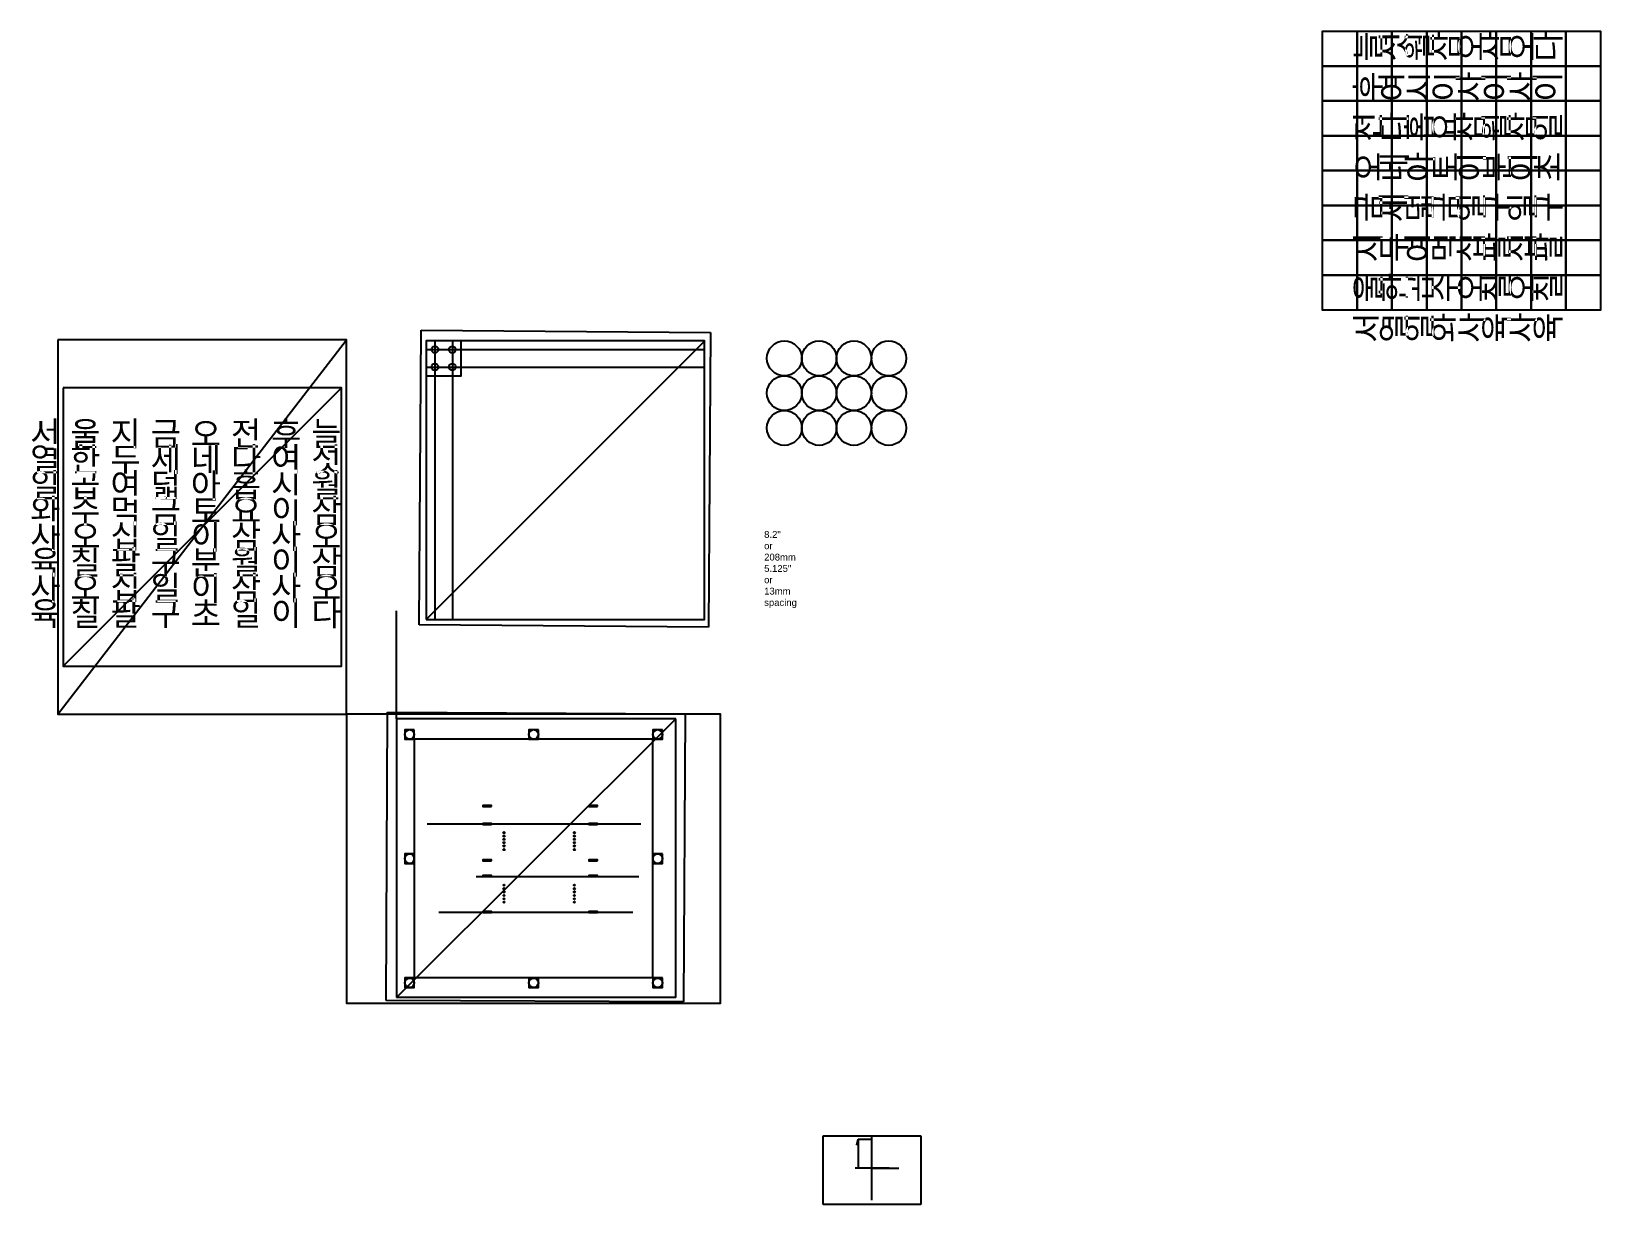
# Model space of a CAD drawing. Header units: millimetres. Extents: x -236 to 937, y -366 to 510.
import ezdxf

# ---------------------------------------------------------------- set-up
doc = ezdxf.new("R2010")
doc.units = ezdxf.units.MM
doc.header["$MEASUREMENT"] = 0
doc.styles.get("Standard").update_dxf_attribs({"font": 'arial.ttf'})
picture_1 = doc.add_image_def('image1.jpg', size_in_pixel=(1275, 1317))
picture_2 = doc.add_image_def('image2.png', size_in_pixel=(2000, 1413))
picture_3 = doc.add_image_def('image3.jpg', size_in_pixel=(1275, 1298))

msp = doc.modelspace()

# ---------------------------------------------------------------- linework, layer by layer
for p, q in [((-215.9, 0), (0, 279.4)), ((59.5, 70.7), (268, 279)), ((59.5, 272.2), (267.5, 272.2)), ((66, 278.7), (66, 70.7)), ((79, 278.7), (79, 70.7)), ((59.5, 259.2), (267.5, 259.2)), ((-211.9, 35.7), (-3.9, 243.7)), ((59.5, 70.7), (84, 95.2)), ((37.3, -3.6), (37.3, 77)), ((245.9, -3.6), (37.3, -3.6)), ((37.3, -3.6), (37.3, -211.8)), ((37.3, -211.8), (245.9, -3.6)), ((245.9, -211.8), (245.9, -3.6)), ((228.9, -18.8), (50.5, -18.8)), ((50.5, -18.8), (50.5, -197.1)), ((228.9, -197.1), (228.9, -18.8)), ((101.8, -69), (108.2, -68.3)), ((107.7, -69), (102.3, -68.3)), ((181.1, -69), (187.4, -68.3)), ((186.9, -69), (181.6, -68.3)), ((101.8, -82.5), (108.2, -81.7)), ((107.7, -82.4), (102.3, -81.8)), ((181.1, -82.5), (187.4, -81.7)), ((186.9, -82.4), (181.6, -81.8)), ((60.1, -82.1), (219.9, -82.1)), ((101.8, -109.7), (108.2, -108.9)), ((107.7, -109.6), (102.3, -109)), ((181.1, -109.7), (187.4, -108.9)), ((186.9, -109.6), (181.6, -109)), ((96.7, -121.4), (218.3, -121.4)), ((101.8, -121.3), (108.2, -120.6)), ((107.7, -121.3), (102.3, -120.6)), ((181.1, -121.3), (187.4, -120.6)), ((186.9, -121.3), (181.6, -120.6)), ((69, -147.9), (213.8, -147.9)), ((101.8, -148.3), (108.2, -147.5)), ((107.7, -148.2), (102.3, -147.6)), ((181.1, -148.3), (187.4, -147.5)), ((186.9, -148.2), (181.6, -147.6)), ((228.9, -197.1), (50.5, -197.1)), ((245.9, -211.8), (37.3, -211.8)), ((392.3, -315.2), (392.3, -363.1)), ((381.3, -321.7), (382.3, -317.6)), ((382.3, -321.7), (381.3, -321.7)), ((382.3, -317.6), (382.3, -321.7)), ((382.3, -317.6), (383.8, -317.6)), ((382.3, -317.6), (392.3, -317.6)), ((382.3, -317.6), (382.3, -339.2)), ((405.3, -339.2), (379.9, -339.2)), ((392.3, -339.2), (412.7, -339.2)), ((405.3, -338.7), (405.3, -340))]:
    msp.add_line(p, q)
for points in [[(729.1, 301.9), (937.1, 301.9), (937.1, 509.9), (729.1, 509.9)], [(729.1, 509.9), (729.1, 483.9), (755.1, 483.9), (755.1, 509.9)], [(755.1, 509.9), (755.1, 483.9), (781.1, 483.9), (781.1, 509.9)], [(781.1, 509.9), (781.1, 483.9), (807.1, 483.9), (807.1, 509.9)], [(807.1, 509.9), (807.1, 483.9), (833.1, 483.9), (833.1, 509.9)], [(833.1, 509.9), (833.1, 483.9), (859.1, 483.9), (859.1, 509.9)], [(859.1, 509.9), (859.1, 483.9), (885.1, 483.9), (885.1, 509.9)], [(885.1, 509.9), (885.1, 483.9), (911.1, 483.9), (911.1, 509.9)], [(911.1, 509.9), (911.1, 483.9), (937.1, 483.9), (937.1, 509.9)], [(729.1, 483.9), (729.1, 457.9), (755.1, 457.9), (755.1, 483.9)], [(755.1, 483.9), (755.1, 457.9), (781.1, 457.9), (781.1, 483.9)], [(781.1, 483.9), (781.1, 457.9), (807.1, 457.9), (807.1, 483.9)], [(807.1, 483.9), (807.1, 457.9), (833.1, 457.9), (833.1, 483.9)], [(833.1, 483.9), (833.1, 457.9), (859.1, 457.9), (859.1, 483.9)], [(859.1, 483.9), (859.1, 457.9), (885.1, 457.9), (885.1, 483.9)], [(885.1, 483.9), (885.1, 457.9), (911.1, 457.9), (911.1, 483.9)], [(911.1, 483.9), (911.1, 457.9), (937.1, 457.9), (937.1, 483.9)], [(729.1, 457.9), (729.1, 431.9), (755.1, 431.9), (755.1, 457.9)], [(755.1, 457.9), (755.1, 431.9), (781.1, 431.9), (781.1, 457.9)], [(781.1, 457.9), (781.1, 431.9), (807.1, 431.9), (807.1, 457.9)], [(807.1, 457.9), (807.1, 431.9), (833.1, 431.9), (833.1, 457.9)], [(833.1, 457.9), (833.1, 431.9), (859.1, 431.9), (859.1, 457.9)], [(859.1, 457.9), (859.1, 431.9), (885.1, 431.9), (885.1, 457.9)], [(885.1, 457.9), (885.1, 431.9), (911.1, 431.9), (911.1, 457.9)], [(911.1, 457.9), (911.1, 431.9), (937.1, 431.9), (937.1, 457.9)], [(729.1, 431.9), (729.1, 405.9), (755.1, 405.9), (755.1, 431.9)], [(755.1, 431.9), (755.1, 405.9), (781.1, 405.9), (781.1, 431.9)], [(781.1, 431.9), (781.1, 405.9), (807.1, 405.9), (807.1, 431.9)], [(807.1, 431.9), (807.1, 405.9), (833.1, 405.9), (833.1, 431.9)], [(833.1, 431.9), (833.1, 405.9), (859.1, 405.9), (859.1, 431.9)], [(859.1, 431.9), (859.1, 405.9), (885.1, 405.9), (885.1, 431.9)], [(885.1, 431.9), (885.1, 405.9), (911.1, 405.9), (911.1, 431.9)], [(911.1, 431.9), (911.1, 405.9), (937.1, 405.9), (937.1, 431.9)], [(729.1, 405.9), (729.1, 379.9), (755.1, 379.9), (755.1, 405.9)], [(755.1, 405.9), (755.1, 379.9), (781.1, 379.9), (781.1, 405.9)], [(781.1, 405.9), (781.1, 379.9), (807.1, 379.9), (807.1, 405.9)], [(807.1, 405.9), (807.1, 379.9), (833.1, 379.9), (833.1, 405.9)], [(833.1, 405.9), (833.1, 379.9), (859.1, 379.9), (859.1, 405.9)], [(859.1, 405.9), (859.1, 379.9), (885.1, 379.9), (885.1, 405.9)], [(885.1, 405.9), (885.1, 379.9), (911.1, 379.9), (911.1, 405.9)], [(911.1, 405.9), (911.1, 379.9), (937.1, 379.9), (937.1, 405.9)], [(729.1, 379.9), (729.1, 353.9), (755.1, 353.9), (755.1, 379.9)], [(755.1, 379.9), (755.1, 353.9), (781.1, 353.9), (781.1, 379.9)], [(781.1, 379.9), (781.1, 353.9), (807.1, 353.9), (807.1, 379.9)], [(807.1, 379.9), (807.1, 353.9), (833.1, 353.9), (833.1, 379.9)], [(833.1, 379.9), (833.1, 353.9), (859.1, 353.9), (859.1, 379.9)], [(859.1, 379.9), (859.1, 353.9), (885.1, 353.9), (885.1, 379.9)], [(885.1, 379.9), (885.1, 353.9), (911.1, 353.9), (911.1, 379.9)], [(911.1, 379.9), (911.1, 353.9), (937.1, 353.9), (937.1, 379.9)], [(729.1, 353.9), (729.1, 327.9), (755.1, 327.9), (755.1, 353.9)], [(755.1, 353.9), (755.1, 327.9), (781.1, 327.9), (781.1, 353.9)], [(781.1, 353.9), (781.1, 327.9), (807.1, 327.9), (807.1, 353.9)], [(807.1, 353.9), (807.1, 327.9), (833.1, 327.9), (833.1, 353.9)], [(833.1, 353.9), (833.1, 327.9), (859.1, 327.9), (859.1, 353.9)], [(859.1, 353.9), (859.1, 327.9), (885.1, 327.9), (885.1, 353.9)], [(885.1, 353.9), (885.1, 327.9), (911.1, 327.9), (911.1, 353.9)], [(911.1, 353.9), (911.1, 327.9), (937.1, 327.9), (937.1, 353.9)], [(729.1, 327.9), (729.1, 301.9), (755.1, 301.9), (755.1, 327.9)], [(755.1, 327.9), (755.1, 301.9), (781.1, 301.9), (781.1, 327.9)], [(781.1, 327.9), (781.1, 301.9), (807.1, 301.9), (807.1, 327.9)], [(807.1, 327.9), (807.1, 301.9), (833.1, 301.9), (833.1, 327.9)], [(833.1, 327.9), (833.1, 301.9), (859.1, 301.9), (859.1, 327.9)], [(859.1, 327.9), (859.1, 301.9), (885.1, 301.9), (885.1, 327.9)], [(885.1, 327.9), (885.1, 301.9), (911.1, 301.9), (911.1, 327.9)], [(911.1, 327.9), (911.1, 301.9), (937.1, 301.9), (937.1, 327.9)], [(-215.9, 279.4), (-215.9, 0), (0, 0), (0, 279.4)], [(59.5, 70.7), (267.5, 70.7), (267.5, 278.7), (59.5, 278.7)], [(59.5, 278.7), (59.5, 252.7), (85.5, 252.7), (85.5, 278.7)], [(-211.9, 243.7), (-211.9, 35.7), (-3.9, 35.7), (-3.9, 243.7)], [(0, 0), (0, -215.9), (279.4, -215.9), (279.4, 0)], [(50.5, -11.7), (43.4, -11.7), (43.4, -18.8), (50.5, -18.8)], [(143.3, -11.7), (136.1, -11.7), (136.1, -18.8), (143.3, -18.8)], [(236, -11.7), (228.9, -11.7), (228.9, -18.8), (236, -18.8)], [(108.2, -69), (108.2, -68.3), (101.8, -68.3), (101.8, -69)], [(187.4, -69), (187.4, -68.3), (181.1, -68.3), (181.1, -69)], [(108.2, -82.5), (108.2, -81.7), (101.8, -81.7), (101.8, -82.5)], [(187.4, -82.5), (187.4, -81.7), (181.1, -81.7), (181.1, -82.5)], [(50.5, -104.4), (43.4, -104.4), (43.4, -111.5), (50.5, -111.5)], [(236, -104.4), (228.9, -104.4), (228.9, -111.5), (236, -111.5)], [(108.2, -109.7), (108.2, -108.9), (101.8, -108.9), (101.8, -109.7)], [(187.4, -109.7), (187.4, -108.9), (181.1, -108.9), (181.1, -109.7)], [(108.2, -121.3), (108.2, -120.6), (101.8, -120.6), (101.8, -121.3)], [(187.4, -121.3), (187.4, -120.6), (181.1, -120.6), (181.1, -121.3)], [(108.2, -148.3), (108.2, -147.5), (101.8, -147.5), (101.8, -148.3)], [(187.4, -148.3), (187.4, -147.5), (181.1, -147.5), (181.1, -148.3)], [(50.5, -197.1), (43.4, -197.1), (43.4, -204.2), (50.5, -204.2)], [(143.3, -197.1), (136.1, -197.1), (136.1, -204.2), (143.3, -204.2)], [(236, -197.1), (228.9, -197.1), (228.9, -204.2), (236, -204.2)]]:
    msp.add_lwpolyline(points, close=True)
for points in [[(107.7, -69), (107.7, -68.3), (102.3, -68.3), (102.3, -69), (107.7, -69)], [(186.9, -69), (186.9, -68.3), (181.6, -68.3), (181.6, -69), (186.9, -69)], [(107.7, -82.4), (107.7, -81.8), (102.3, -81.8), (102.3, -82.4), (107.7, -82.4)], [(186.9, -82.4), (186.9, -81.8), (181.6, -81.8), (181.6, -82.4), (186.9, -82.4)], [(107.7, -109.6), (107.7, -109), (102.3, -109), (102.3, -109.6), (107.7, -109.6)], [(186.9, -109.6), (186.9, -109), (181.6, -109), (181.6, -109.6), (186.9, -109.6)], [(107.7, -121.3), (107.7, -120.6), (102.3, -120.6), (102.3, -121.3), (107.7, -121.3)], [(186.9, -121.3), (186.9, -120.6), (181.6, -120.6), (181.6, -121.3), (186.9, -121.3)], [(107.7, -148.2), (107.7, -147.6), (102.3, -147.6), (102.3, -148.2), (107.7, -148.2)], [(186.9, -148.2), (186.9, -147.6), (181.6, -147.6), (181.6, -148.2), (186.9, -148.2)]]:
    msp.add_lwpolyline(points)
for centre, radius in [((66, 272.2), 2.5), ((79, 272.2), 2.5), ((327.1, 265.7), 13), ((353.1, 265.7), 13), ((379.1, 265.7), 13), ((405.1, 265.7), 13), ((66, 259.2), 2.5), ((79, 259.2), 2.5), ((327.1, 239.7), 13), ((353.1, 239.7), 13), ((379.1, 239.7), 13), ((405.1, 239.7), 13), ((327.1, 213.7), 13), ((353.1, 213.7), 13), ((379.1, 213.7), 13), ((405.1, 213.7), 13), ((47, -15.2), 3.56), ((139.7, -15.2), 3.56), ((232.4, -15.2), 3.56), ((117.6, -88.5), 0.508), ((117.6, -91), 0.508), ((117.6, -93.5), 0.508), ((170.2, -88.5), 0.508), ((170.2, -91), 0.508), ((170.2, -93.5), 0.508), ((47, -108), 3.56), ((117.6, -96.1), 0.508), ((117.6, -98.6), 0.508), ((117.6, -101.2), 0.508), ((170.2, -96.1), 0.508), ((170.2, -98.6), 0.508), ((170.2, -101.2), 0.508), ((232.4, -108), 3.56), ((117.6, -127.8), 0.508), ((170.2, -127.8), 0.508), ((117.6, -130.4), 0.508), ((117.6, -132.9), 0.508), ((117.6, -135.5), 0.508), ((117.6, -138), 0.508), ((117.6, -140.5), 0.508), ((170.2, -130.4), 0.508), ((170.2, -132.9), 0.508), ((170.2, -135.5), 0.508), ((170.2, -138), 0.508), ((170.2, -140.5), 0.508), ((47, -200.7), 3.56), ((139.7, -200.7), 3.56), ((232.4, -200.7), 3.56)]:
    msp.add_circle(centre, radius)

# ---------------------------------------------------------------- texts
at = {"attachment_point": 1}
for s, width, heights, insert, char_height in [('\\pi18.808;{\\f@Typo_SsangmunDong 스텐실|b0|i0|c129|p18;\\T0.75;늘섯월삼오삼오다\\P\\pi18.572;후여시이사이사이\\P\\pi18.69;전다홉요삼월삼일\\P\\pi19.045;오네아토이분이초\\P\\pi18.69;금세덟금일구일구\\P\\pi18.69;지두여먹십팔십팔\\P\\pi18.797;울한곱수오칠오칠\\P\\pi18.69;서열일와사육사육}', 200.375, [210.2], (732, 508.3), 18), ('8.2" or 208mm\\P5.125" or 13mm spacing', 2.798, [0], (312, 136.7), 5.08)]:
    msp.add_mtext_dynamic_manual_height_columns(s, width=width, gutter_width=1, heights=heights, dxfattribs=dict(at, insert=insert, char_height=char_height))
at = {"insert": (-5.5, 240.8), "char_height": 18, "attachment_point": 1, "rotation": 270}
msp.add_mtext_dynamic_manual_height_columns('\\pi18.808;{\\f@Typo_SsangmunDong 스텐실|b0|i0|c129|p18;\\T0.75;늘섯월삼오삼오다\\P\\pi18.572;후여시이사이사이\\P\\pi18.69;전다홉요삼월삼일\\P\\pi19.045;오네아토이분이초\\P\\pi18.69;금세덟금일구일구\\P\\pi18.69;지두여먹십팔십팔\\P\\pi18.797;울한곱수오칠오칠\\P\\pi18.69;서열일와사육사육}', width=200.375, gutter_width=1, heights=[210.2], dxfattribs=at)

# ---------------------------------------------------------------- pictures from other files: only their frames are drawn
image = msp.add_image(picture_3, insert=(54.1, 66.6), size_in_units=(216.2, 220.1), rotation=-0.4281)
image.dxf.flags = 7
image = msp.add_image(picture_1, insert=(251.8, -215), size_in_units=(215.2, 222.3), rotation=89.711)
image.dxf.flags = 7
image = msp.add_image(picture_2, insert=(356.2, -366.4), size_in_units=(72.9, 51.5))
image.dxf.flags = 7

doc.saveas('drawing.dxf')
